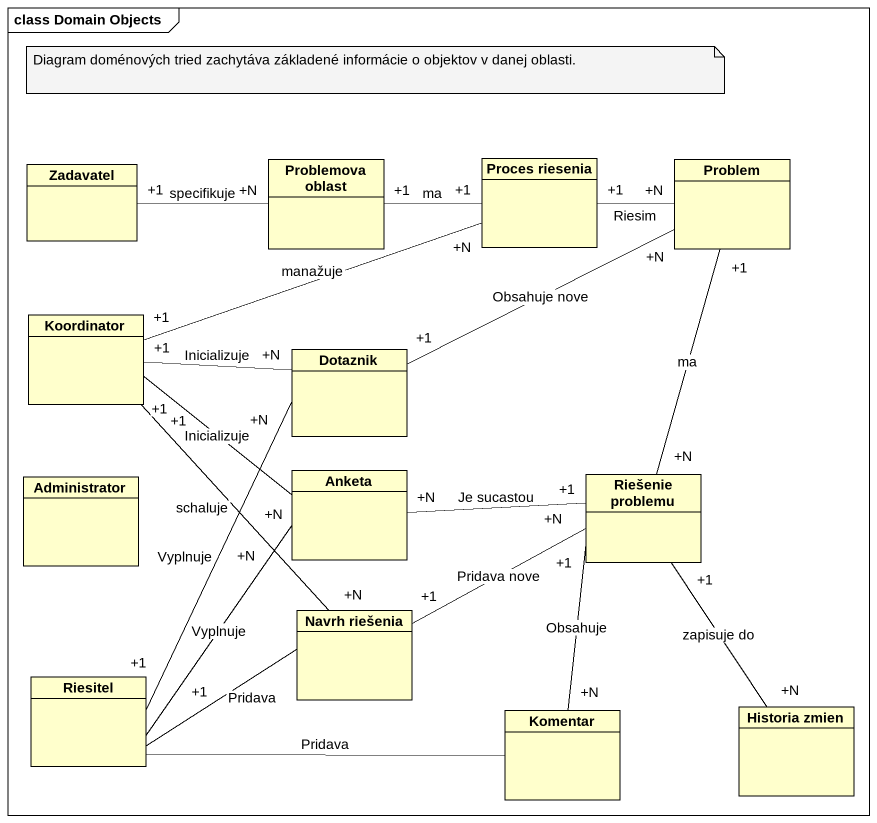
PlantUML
@startuml
mainframe class Domain Objects
hide circle
hide empty members
class Zadavatel
class "Problemova oblast" as Problemova_oblast
class "Proces riesenia" as Proces_riesenia
class Problem
class Koordinator
class Dotaznik
class Administrator
class Anketa
class "Riešenie problemu" as Riešenie_problemu
class "Navrh riešenia" as Navrh_riešenia
class Riesitel
class Komentar
class "Historia zmien" as Historia_zmien
Zadavatel "+1" -right- "+N" Problemova_oblast : specifikuje
Problemova_oblast "+1" -right- "+1" Proces_riesenia : ma
Proces_riesenia "+1" -right- "+N" Problem : Riesim
Problem "+1" -- "+N" Riešenie_problemu : ma
Koordinator "+1" -right- "+N" Proces_riesenia : manažuje
Koordinator "+1" -right- "+N" Dotaznik : Inicializuje
Koordinator "+1" -right- "+N" Anketa : Inicializuje
Koordinator "+1" -- "+N" Navrh_riešenia : schaluje
Dotaznik "+1" -right- "+N" Problem : Obsahuje nove
Anketa "+N" -right- "+1" Riešenie_problemu : Je sucastou
Riešenie_problemu "+1" -- "+N" Komentar : Obsahuje
Riešenie_problemu "+1" -- "+N" Historia_zmien : zapisuje do
Navrh_riešenia "+1" -right- "+N" Riešenie_problemu : Pridava nove
Riesitel "+1" -up- "+N" Dotaznik : Vyplnuje
Riesitel "+1" -up- "+N" Anketa : Vyplnuje
Riesitel -right- Navrh_riešenia : Pridava
Riesitel -right- Komentar : Pridava
note as N1
  Diagram doménových tried zachytáva základené informácie o objektov v danej oblasti.
end note
@enduml
